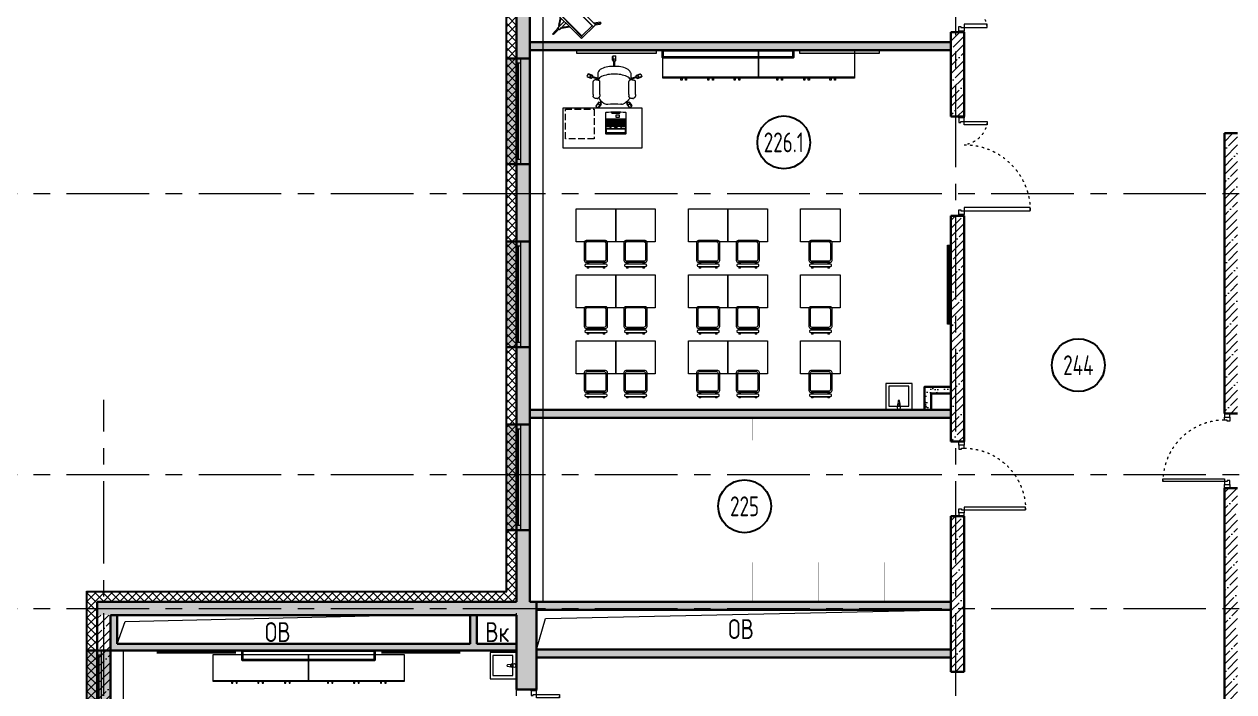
# Model space of a CAD drawing. Header units: millimetres. Extents: x -13407 to 95998, y -2719 to 109387.
# Drawn here: x -1205 to 17107, y 8140 to 18247 of the extents above; entities that cross this region are included whole.
import ezdxf
from ezdxf.enums import TextEntityAlignment as Align

# ---------------------------------------------------------------- set-up
doc = ezdxf.new("R2010")
doc.units = ezdxf.units.MM
for name, pattern in [('ACAD_ISO03W100', [30, 12, -18]), ('CENTER', [2, 1.25, -0.25, 0.25, -0.25]), ('ГОСТ 2.303 4', [7, 5, -2, 0])]:
    doc.linetypes.add(name, pattern=pattern)
for name, color, linetype, lineweight in [('АР_Двери', 5, 'Continuous', 18), ('АР_Маркер экспликации', 239, 'Continuous', 13), ('АР_Навесной фасад', 5, 'Continuous', 5), ('АР_Номер помещения', 1, 'Continuous', 25), ('АР_Окна БЛОК', 250, 'Continuous', 13), ('АР_Оси', 193, 'Continuous', 9), ('АР_Перегородки газоблок', 165, 'Continuous', 30), ('АР_Перегородки газоблок_Штрих', 165, 'Continuous', 5), ('АР_Подоконники', 163, 'Continuous', 9), ('АР_Помещения_площадь', 19, 'Continuous', 9), ('АР_Сущ Несущая стена', 202, 'Continuous', 30), ('АР_тонкая линия', 250, 'Continuous', 0), ('АР_Утеплитель', 250, 'Continuous', 9), ('АР_Штриховка монолит', 250, 'Continuous', 9), ('Сан.техника', 153, 'Continuous', 9), ('ТХ_мебель передв', 250, 'Continuous', 13), ('ТХ_обор_комп принт', 30, 'Continuous', 13), ('ТХ_ОСНОВНОЙ', 103, 'Continuous', 25)]:
    doc.layers.add(name, color=color, linetype=linetype, lineweight=lineweight)
doc.layers.add('АР_Отверстия', color=251, linetype='Continuous')
doc.layers.add('ТХ_сантехника', color=253, linetype='Continuous')
doc.layers.get('ТХ_ОСНОВНОЙ').off()
doc.styles.add('ICOCPEUR', font='isocpeur.ttf')
doc.styles.add('ISOCPEUR', font='isocpeur.ttf', dxfattribs={"width": 0.7})
doc.styles.get("Standard").update_dxf_attribs({"font": 'arial.ttf'})
pattern_1 = [(50, (76865.7, -55313.48), (215.17805, -18.82564), [22.5, -247.5]), (355, (76865.7, -55313.48), (-41.6254, 225.65764), [18, -198]), (100.45144, (76883.63, -55315.05), (173.55265, 206.832), [19.12206, -210.34263]), (46.1842, (76865.7, -55253.48), (320.1724, -49.6558), [33.75, -371.25]), (96.63564, (76892.38, -55257.62), (280.3986, 292.2356), [28.6831, -315.5141]), (351.18416, (76865.7, -55253.5), (280.3986, 292.2356), [27, -297]), (21, (76895.7, -55268.48), (179.07212, -120.78567), [22.5, -247.5]), (326, (76895.7, -55268.48), (72.9946, 217.545), [18, -198]), (71.45144, (76910.62, -55278.55), (252.0667, 96.75935), [19.12206, -210.34263]), (37.5, (76865.7, -55313.48), (3.647957, 99.868156), [0, -195.6, 0, -201, 0, -198.75]), (7.5, (76865.7, -55313.48), (78.92086, 118.32351), [0, -114.6, 0, -191.1, 0, -75.75]), (327.5, (76798.8, -55313.48), (160.14673, -6.76646), [0, -75, 0, -234, 0, -310.5]), (317.5, (76768.8, -55313.48), (174.95585, 30.0315), [0, -97.5, 0, -155.4, 0, -220.5])]
pattern_2 = [(45, (-951587.81, 109892.1), (-123.743687, 123.743687), []), (45, (-951464.07, 109892.1), (-123.743687, 123.743687), [218.75, -43.75, 0, -43.75])]

# ---------------------------------------------------------------- blocks, each defined once
blk = doc.blocks.new('Полуторная_на лестницу')
at = {"color": 253}
for points in [[(75, 80), (75, 1080), (125, 1080), (125, 80)], [(1375, 430), (1375, 80), (1425, 80), (1425, 430)]]:
    blk.add_lwpolyline(points, close=True, dxfattribs=at)
for points in [[(0, 0), (0, 80), (20, 80), (20, 0), (0, 0)], [(20, 80), (20, 0), (90, 0), (90, 30), (75, 30), (75, 80), (20, 80)], [(1480, 80), (1480, 0), (1410, 0), (1410, 30), (1425, 30), (1425, 80), (1480, 80)], [(1500, 0), (1500, 80), (1480, 80), (1480, 0), (1500, 0)]]:
    blk.add_lwpolyline(points, dxfattribs=at)
at = {"color": 253, "linetype": 'ACAD_ISO03W100', "ltscale": 3}
for centre, radius, start, end in [((75, 80), 1000, 0, 90), ((1465, 40), 392, 95.9075, 174.0925)]:
    blk.add_arc(centre, radius, start, end, dxfattribs=at)
blk = doc.blocks.new('*U273')
at = {"color": 253}
blk.add_lwpolyline([(100, 80), (100, 1010), (140, 1010), (140, 80)], close=True, dxfattribs=at)
for points in [[(0, 0), (0, 80), (55, 80), (55, 0), (0, 0)], [(55, 80), (55, 0), (115, 0), (115, 40), (100, 40), (100, 80), (55, 80)], [(1075, 80), (1075, 0), (1015, 0), (1015, 40), (1030, 40), (1030, 80), (1075, 80)], [(1130, 0), (1130, 80), (1075, 80), (1075, 0), (1130, 0)]]:
    blk.add_lwpolyline(points, dxfattribs=at)
at = {"color": 253, "linetype": 'ACAD_ISO03W100', "ltscale": 3}
blk.add_arc((100, 80), 930, 0, 90, dxfattribs=at)
blk = doc.blocks.new('*U235')
at = {"color": 253}
blk.add_lwpolyline([(100, 80), (100, 1010), (140, 1010), (140, 80)], close=True, dxfattribs=at)
for points in [[(0, 0), (0, 80), (55, 80), (55, 0), (0, 0)], [(55, 80), (55, 0), (115, 0), (115, 40), (100, 40), (100, 80), (55, 80)], [(1075, 80), (1075, 0), (1015, 0), (1015, 40), (1030, 40), (1030, 80), (1075, 80)], [(1130, 0), (1130, 80), (1075, 80), (1075, 0), (1130, 0)]]:
    blk.add_lwpolyline(points, dxfattribs=at)
at = {"color": 253, "linetype": 'ACAD_ISO03W100', "ltscale": 3}
blk.add_arc((100, 80), 930, 0, 90, dxfattribs=at)
blk = doc.blocks.new('*U232')
h = blk.add_hatch(color=253)
h.dxf.hatch_style = 1
h.paths.add_polyline_path([(-1310, 140), (0, 140), (0, -220), (-1310, -220)])
at = {"color": 253, "lineweight": 30}
for p, q in [((-1310, 140), (-1310, -220)), ((0, 140), (0, -220))]:
    blk.add_line(p, q, dxfattribs=at)
at = {"color": 253}
for p, q in [((-1310, 140), (0, 140)), ((-1310, 140), (-1310, 140)), ((-1310, 140), (-1310, 140)), ((-1310, 0), (0, 0)), ((0, 140), (0, 140)), ((0, 140), (0, 140)), ((-1310, -70), (0, -70)), ((-1240, 0), (-1240, -70)), ((-1240, -35), (-70, -35)), ((-70, 0), (-70, -70)), ((0, -220), (-1310, -220))]:
    blk.add_line(p, q, dxfattribs=at)
blk = doc.blocks.new('*U233')
h = blk.add_hatch(color=253)
h.dxf.hatch_style = 1
h.paths.add_polyline_path([(-1600, 140), (0, 140), (0, -220), (-1600, -220)])
at = {"color": 253, "lineweight": 30}
for p, q in [((-1600, 140), (-1600, -220)), ((0, 140), (0, -220))]:
    blk.add_line(p, q, dxfattribs=at)
at = {"color": 253}
for p, q in [((-1600, 140), (0, 140)), ((-1600, 140), (-1600, 140)), ((-1600, 140), (-1600, 140)), ((-1600, 0), (0, 0)), ((0, 140), (0, 140)), ((0, 140), (0, 140)), ((-1600, -70), (0, -70)), ((-1530, 0), (-1530, -70)), ((-1530, -35), (-70, -35)), ((-70, 0), (-70, -70)), ((0, -220), (-1600, -220))]:
    blk.add_line(p, q, dxfattribs=at)
blk = doc.blocks.new('*U167')
h = blk.add_hatch(color=253)
h.dxf.hatch_style = 1
h.paths.add_polyline_path([(-1600, 140), (0, 140), (0, -220), (-1600, -220)])
at = {"color": 253, "lineweight": 30}
for p, q in [((-1600, 140), (-1600, -220)), ((0, 140), (0, -220))]:
    blk.add_line(p, q, dxfattribs=at)
at = {"color": 253}
for p, q in [((-1600, 140), (0, 140)), ((-1600, 140), (-1600, 140)), ((-1600, 140), (-1600, 140)), ((-1600, 0), (0, 0)), ((0, 140), (0, 140)), ((0, 140), (0, 140)), ((-1600, -70), (0, -70)), ((-1530, 0), (-1530, -70)), ((-1530, -35), (-70, -35)), ((-70, 0), (-70, -70)), ((0, -220), (-1600, -220))]:
    blk.add_line(p, q, dxfattribs=at)
blk = doc.blocks.new('*U168')
h = blk.add_hatch(color=253)
h.dxf.hatch_style = 1
h.paths.add_polyline_path([(-1600, 140), (0, 140), (0, -220), (-1600, -220)])
at = {"color": 253, "lineweight": 30}
for p, q in [((-1600, 140), (-1600, -220)), ((0, 140), (0, -220))]:
    blk.add_line(p, q, dxfattribs=at)
at = {"color": 253}
for p, q in [((-1600, 140), (0, 140)), ((-1600, 140), (-1600, 140)), ((-1600, 140), (-1600, 140)), ((-1600, 0), (0, 0)), ((0, 140), (0, 140)), ((0, 140), (0, 140)), ((-1600, -70), (0, -70)), ((-1530, 0), (-1530, -70)), ((-1530, -35), (-70, -35)), ((-70, 0), (-70, -70)), ((0, -220), (-1600, -220))]:
    blk.add_line(p, q, dxfattribs=at)
blk = doc.blocks.new('*U385')
at = {"layer": 'АР_Номер помещения', "color": 253}
blk.add_circle((-14534, 1600), 400, dxfattribs=at)
at = {"layer": 'АР_Номер помещения', "color": 253, "style": 'ISOCPEUR', "width": 0.7}
blk.add_attdef('НОМЕР_ПОМЕЩЕНИЯ', text='', height=300, dxfattribs=at).set_placement((-14534, 1600), align=Align.MIDDLE_CENTER)
at = {"layer": 'АР_Помещения_площадь', "color": 253, "lineweight": 30, "width": 0.7, "flags": 104}
blk.add_attdef('ИМЯ_ПОМЕЩЕНИЯ', text='', height=100, dxfattribs=at).set_placement((158, 1217), align=Align.MIDDLE_CENTER)
blk = doc.blocks.new('*U362')
at = {"layer": 'АР_Номер помещения', "color": 253}
blk.add_circle((-18270, 7006), 400, dxfattribs=at)
at = {"layer": 'АР_Номер помещения', "color": 253, "style": 'ISOCPEUR', "width": 0.7}
blk.add_attdef('НОМЕР_ПОМЕЩЕНИЯ', text='', height=300, dxfattribs=at).set_placement((-18270, 7006), align=Align.MIDDLE_CENTER)
at = {"layer": 'АР_Помещения_площадь', "color": 253, "lineweight": 30, "width": 0.7, "flags": 104}
blk.add_attdef('ИМЯ_ПОМЕЩЕНИЯ', text='', height=100, dxfattribs=at).set_placement((158, 1217), align=Align.MIDDLE_CENTER)
blk = doc.blocks.new('сан.техника')
at = {"layer": 'Сан.техника', "color": 253, "linetype": 'Continuous', "lineweight": 5}
for p, q in [((-27, 168), (-79, 161)), ((-27, 168), (-79, 161)), ((-79, 139), (-27, 132)), ((-79, 139), (-27, 132)), ((25, 175), (-17, 171)), ((25, 175), (-17, 171)), ((-17, 129), (25, 125)), ((-17, 129), (25, 125)), ((-15, 164), (0, 164)), ((-15, 164), (0, 164)), ((0, 136), (-15, 136)), ((0, 136), (-15, 136)), ((0, 164), (0, 136)), ((0, 164), (0, 136))]:
    blk.add_line(p, q, dxfattribs=at)
for points in [[(59, 350), (-341, 350), (-341, -50), (59, -50)], [(0, 300), (-300, 300), (-300, 0), (0, 0)], [(0, 300), (-300, 300), (-300, 0), (0, 0)]]:
    blk.add_lwpolyline(points, close=True, dxfattribs=at)
for centre, radius, start, end in [((-78, 150), 11.2, 97.1386, 262.8608), ((-78, 150), 11.2, 97.1386, 262.8608), ((-15, 150), 21.1, 122.7707, 237.2287), ((-15, 150), 21.1, 122.7707, 237.2287), ((-15, 150), 13.6, 89.9997, 269.9997), ((-15, 150), 13.6, 89.9997, 269.9997), ((-15, 150), 21.1, 95.1693, 122.7707), ((-15, 150), 21.1, 95.1693, 122.7707), ((-15, 150), 21.1, 237.2287, 264.8301), ((-15, 150), 21.1, 237.2287, 264.8301), ((25, 150), 25, 269.9997, 89.9997), ((25, 150), 25, 269.9997, 89.9997)]:
    blk.add_arc(centre, radius, start, end, dxfattribs=at)
blk = doc.blocks.new('У007')
at = {"layer": 'Сан.техника', "color": 253, "linetype": 'Continuous', "lineweight": 5}
for p, q in [((-172842, 78997), (-172846, 78955)), ((-172842, 78997), (-172846, 78955)), ((-172833, 79060), (-172839, 79007)), ((-172833, 79060), (-172839, 79007)), ((-172835, 78980), (-172835, 78995)), ((-172835, 78980), (-172835, 78995)), ((-172808, 78980), (-172835, 78980)), ((-172808, 78980), (-172835, 78980)), ((-172804, 79007), (-172810, 79060)), ((-172804, 79007), (-172810, 79060)), ((-172808, 78995), (-172808, 78980)), ((-172808, 78995), (-172808, 78980)), ((-172796, 78955), (-172800, 78997)), ((-172796, 78955), (-172800, 78997))]:
    blk.add_line(p, q, dxfattribs=at)
for points in [[(-172621, 78921), (-172621, 79321), (-173021, 79321), (-173021, 78921)], [(-172671, 78980), (-172671, 79280), (-172971, 79280), (-172971, 78980)], [(-172671, 78980), (-172671, 79280), (-172971, 79280), (-172971, 78980)]]:
    blk.add_lwpolyline(points, close=True, dxfattribs=at)
for centre, radius, start, end in [((-172821, 78955), 25, 179.9997, 359.9997), ((-172821, 78955), 25, 179.9997, 359.9997), ((-172821, 78995), 21.1, 147.2287, 174.8301), ((-172821, 78995), 21.1, 147.2287, 174.8301), ((-172821, 78995), 21.1, 32.7707, 147.2287), ((-172821, 78995), 21.1, 32.7707, 147.2287), ((-172821, 78995), 13.6, 359.9997, 179.9997), ((-172821, 78995), 13.6, 359.9997, 179.9997), ((-172821, 79058), 11.2, 7.1386, 172.8608), ((-172821, 79058), 11.2, 7.1386, 172.8608), ((-172821, 78995), 21.1, 5.1693, 32.7707), ((-172821, 78995), 21.1, 5.1693, 32.7707)]:
    blk.add_arc(centre, radius, start, end, dxfattribs=at)
blk = doc.blocks.new('*U344')
at = {"layer": 'АР_Номер помещения', "color": 253}
blk.add_circle((-13941, 1542), 400, dxfattribs=at)
at = {"layer": 'АР_Номер помещения', "color": 253, "style": 'ISOCPEUR', "width": 0.7}
blk.add_attdef('НОМЕР_ПОМЕЩЕНИЯ', text='', height=300, dxfattribs=at).set_placement((-13941, 1542), align=Align.MIDDLE_CENTER)
at = {"layer": 'АР_Помещения_площадь', "color": 253, "lineweight": 30, "width": 0.7, "flags": 104}
blk.add_attdef('ИМЯ_ПОМЕЩЕНИЯ', text='', height=100, dxfattribs=at).set_placement((158, 1217), align=Align.MIDDLE_CENTER)
blk = doc.blocks.new('тумба 1450х400х750')
at = {"color": 253, "lineweight": 15, "ltscale": 100}
blk.add_line((-12776, 30271), (-14226, 30271), dxfattribs=at)
for points in [[(-12776, 29883), (-12776, 30283), (-14226, 30283), (-14226, 29883)], [(-13949, 30283), (-13932, 30283), (-13932, 30313), (-13949, 30313)], [(-13881, 30283), (-13864, 30283), (-13864, 30313), (-13881, 30313)], [(-13542, 30283), (-13525, 30283), (-13525, 30313), (-13542, 30313)], [(-13474, 30283), (-13457, 30283), (-13457, 30313), (-13474, 30313)], [(-13145, 30283), (-13128, 30283), (-13128, 30313), (-13145, 30313)], [(-13077, 30283), (-13060, 30283), (-13060, 30313), (-13077, 30313)]]:
    blk.add_lwpolyline(points, close=True, dxfattribs=at)
blk = doc.blocks.new('A$Cf8021bc8')
at = {"color": 253, "linetype": 'Continuous', "lineweight": 5}
blk.add_lwpolyline([(150, 1000), (150, -1000), (0, -1000), (0, 1000)], close=True, dxfattribs=at)
blk = doc.blocks.new('Мольберт')
at = {"layer": 'ТХ_мебель передв', "color": 253, "lineweight": 0, "ltscale": 100, "transparency": 33554687}
for p, q in [((276894, -54031), (277535, -54295)), ((276815, -54237), (277445, -54507)), ((277445, -54639), (277423, -54544))]:
    blk.add_line(p, q, dxfattribs=at)
for points in [[(276794, -54279), (277434, -54549), (277550, -54274), (276910, -53999)], [(277254, -54031), (277259, -54020), (277238, -54036)], [(277291, -54010), (277334, -53904), (277323, -53893), (277270, -54010)], [(276831, -54242), (277429, -54496), (277513, -54295), (276915, -54041)], [(277286, -54036), (277291, -54036), (277291, -54052)], [(277445, -54639), (277423, -54629), (277402, -54539), (277434, -54549), (277429, -54539), (277450, -54618)]]:
    blk.add_lwpolyline(points, close=True, dxfattribs=at)
for points in [[(277244, -54142), (277302, -54015), (277270, -53999), (277212, -54131)], [(277148, -54100), (277238, -54036), (277238, -54031), (277138, -54100)], [(277307, -54168), (277281, -54057), (277291, -54052), (277318, -54174)], [(276804, -54279), (276720, -54338), (276741, -54338), (276815, -54290), (276794, -54279), (276794, -54274), (276730, -54317), (276720, -54338)]]:
    blk.add_lwpolyline(points, dxfattribs=at)
blk = doc.blocks.new('У194')
at = {"color": 253, "lineweight": 0, "ltscale": 100, "transparency": 33554687, "const_width": 2, "elevation": 0}
blk.add_lwpolyline([(348122, -100115), (348122, -99515), (349122, -99515), (349122, -100115)], close=True, dxfattribs=at)
blk = doc.blocks.new('У502')
at = {"layer": 'ТХ_мебель передв', "color": 253, "ltscale": 100, "const_width": 2}
blk.add_lwpolyline([(-70053.5, 67424.5), (-68553.5, 67424.5), (-68553.5, 67084.5), (-70053.5, 67084.5)], close=True, dxfattribs=at)
blk = doc.blocks.new('СК33 790х830')
at = {"color": 253}
for p, q in [((-25, 659), (-25, 719)), ((-20, 729), (20, 729)), ((-20, 729), (-20, 649)), ((-20, 649), (-16, 649)), ((-7, 568), (-7, 642)), ((-2, 649), (2, 649)), ((7, 568), (6, 642)), ((15, 649), (20, 649)), ((20, 729), (20, 649)), ((25, 659), (25, 719)), ((-403, 450), (-416, 412)), ((-416, 412), (-339, 388)), ((-350, 386), (-408, 405)), ((-403, 450), (-327, 426)), ((-335, 434), (-392, 452)), ((-338, 392), (-339, 388)), ((-333, 409), (-334, 405)), ((-250, 372), (-329, 399)), ((-327, 426), (-328, 422)), ((-250, 387), (-325, 410)), ((-249, 472), (-250, 402)), ((-250, 402), (-250, 398)), ((-250, 398), (-250, 380)), ((-250, 380), (-250, 370)), ((-250, 370), (-250, 362)), ((248, 472), (249, 380)), ((249, 387), (324, 410)), ((249, 372), (328, 399)), ((249, 380), (249, 370)), ((249, 370), (249, 362)), ((403, 450), (326, 426)), ((326, 426), (328, 422)), ((332, 409), (333, 405)), ((334, 434), (392, 452)), ((337, 392), (338, 388)), ((415, 412), (338, 388)), ((350, 386), (407, 405)), ((403, 450), (415, 412)), ((-319, 344), (-320, 340)), ((-320, 140), (-320, 340)), ((-316, 349), (-319, 344)), ((-312, 353), (-316, 349)), ((-306, 357), (-312, 353)), ((-298, 360), (-306, 357)), ((-290, 362), (-298, 360)), ((-290, 362), (-289, 362)), ((-280, 363), (-289, 362)), ((-280, 363), (-279, 363)), ((-270, 364), (-279, 363)), ((-270, 364), (-261, 363)), ((-261, 363), (-261, 363)), ((-261, 363), (-252, 362)), ((-252, 362), (-251, 362)), ((-251, 362), (-243, 360)), ((-243, 360), (-235, 357)), ((-235, 357), (-229, 353)), ((-229, 353), (-224, 349)), ((-224, 349), (-222, 344)), ((-222, 344), (-220, 340)), ((-221, 140), (-220, 340)), ((221, 344), (220, 340)), ((220, 140), (220, 340)), ((224, 349), (221, 344)), ((228, 353), (224, 349)), ((234, 357), (228, 353)), ((242, 360), (234, 357)), ((250, 362), (242, 360)), ((250, 362), (251, 362)), ((260, 363), (251, 362)), ((260, 363), (261, 363)), ((270, 364), (261, 363)), ((270, 364), (279, 363)), ((279, 363), (279, 363)), ((279, 363), (288, 362)), ((288, 362), (289, 362)), ((289, 362), (297, 360)), ((297, 360), (305, 357)), ((305, 357), (311, 353)), ((311, 353), (316, 349)), ((316, 349), (318, 344)), ((318, 344), (319, 340)), ((320, 140), (320, 340)), ((-320, 140), (-320, 131)), ((-320, 131), (-320, 123)), ((-320, 123), (-320, 115)), ((-319, 109), (-320, 115)), ((-318, 106), (-319, 109)), ((-315, 100), (-318, 106)), ((-311, 95), (-315, 100)), ((-305, 90), (-311, 95)), ((-303, 89), (-305, 90)), ((-296, 85), (-303, 89)), ((-293, 84), (-296, 85)), ((-290, 83), (-293, 84)), ((-284, 81), (-290, 83)), ((-281, 81), (-284, 81)), ((-278, 81), (-281, 81)), ((-274, 80), (-278, 81)), ((-277, -38), (-230, 27)), ((-240, 22), (-275, -27)), ((-270, 80), (-274, 80)), ((-267, 80), (-270, 80)), ((-263, 81), (-267, 80)), ((-260, 81), (-263, 81)), ((-257, 81), (-260, 81)), ((-257, 81), (-251, 83)), ((-248, 84), (-251, 83)), ((-245, 85), (-248, 84)), ((-245, 85), (-238, 89)), ((-245, -61), (-198, 4)), ((-236, 90), (-238, 89)), ((-237, 89), (-225, 73)), ((-236, 90), (-230, 95)), ((-230, 95), (-226, 100)), ((-230, 27), (-227, 25)), ((-226, 100), (-223, 106)), ((-225, 73), (-202, 42)), ((-222, 109), (-223, 106)), ((-222, 109), (-221, 115)), ((-221, 140), (-221, 131)), ((-221, 131), (-221, 123)), ((-221, 123), (-221, 115)), ((-221, 115), (-221, 115)), ((-216, 17), (-212, 14)), ((-202, 42), (-215, 25)), ((-192, 34), (-205, 17)), ((-202, 42), (-201, 40)), ((-201, 40), (-181, 26)), ((-201, 6), (-198, 4)), ((-181, 26), (-161, 10)), ((-161, 10), (-158, 8)), ((-158, 8), (-155, 7)), ((-155, 7), (-140, -1)), ((-56, 0), (56, 0)), ((55, 0), (99, -4)), ((155, 7), (139, -1)), ((155, 7), (158, 8)), ((158, 8), (160, 10)), ((174, 21), (160, 10)), ((180, 26), (174, 21)), ((200, 40), (180, 26)), ((187, 30), (196, 17)), ((192, 6), (189, 4)), ((236, -61), (189, 4)), ((197, 38), (206, 25)), ((200, 40), (201, 42)), ((217, 63), (201, 42)), ((207, 17), (204, 14)), ((225, 73), (217, 63)), ((221, 27), (218, 25)), ((220, 140), (220, 131)), ((220, 131), (220, 123)), ((220, 123), (220, 115)), ((220, 115), (220, 113)), ((221, 109), (220, 113)), ((222, 106), (221, 109)), ((268, -38), (221, 27)), ((225, 100), (222, 106)), ((229, 95), (225, 100)), ((237, 89), (225, 73)), ((235, 90), (229, 95)), ((231, 22), (267, -27)), ((237, 89), (235, 90)), ((244, 85), (237, 89)), ((247, 84), (244, 85)), ((250, 83), (247, 84)), ((256, 81), (250, 83)), ((259, 81), (256, 81)), ((262, 81), (259, 81)), ((266, 80), (262, 81)), ((270, 80), (266, 80)), ((273, 80), (270, 80)), ((277, 81), (273, 80)), ((280, 81), (277, 81)), ((283, 81), (280, 81)), ((283, 81), (289, 83)), ((292, 84), (289, 83)), ((295, 85), (292, 84)), ((295, 85), (302, 89)), ((304, 90), (302, 89)), ((304, 90), (310, 95)), ((310, 95), (314, 100)), ((314, 100), (317, 106)), ((318, 109), (317, 106)), ((318, 109), (319, 115)), ((319, 140), (319, 131)), ((319, 131), (319, 123)), ((319, 123), (319, 115)), ((319, 115), (319, 115)), ((-277, -38), (-245, -61)), ((-200, -7), (-235, -56)), ((-140, -1), (-125, -4)), ((-125, -4), (-110, -5)), ((-110, -5), (-99, -4)), ((-99, -4), (-55, 0)), ((111, -5), (99, -4)), ((111, -5), (125, -4)), ((125, -4), (139, -1)), ((191, -7), (226, -56)), ((268, -38), (236, -61))]:
    blk.add_line(p, q, dxfattribs=at)
for centre in [(0, 661), (-345, 411), (344, 411), (-221, 6), (212, 6)]:
    blk.add_circle(centre, 20, dxfattribs=at)
for centre, radius, start, end in [((-15, 128), 440, 88.0553, 113.9054), ((-20, 719), 5, 90, 180), ((-20, 659), 5, 180, 270), ((0, 661), 17, 279.4623, 260.5377), ((14, 128), 440, 66.0946, 91.9447), ((20, 719), 5, 0, 90), ((20, 659), 5, 270, 0), ((-406, 409), 5, 162.3275, 252.3275), ((-394, 447), 5, 72.3275, 162.3275), ((-345, 411), 17, 351.7899, 332.8652), ((-349, 391), 5, 252.3275, 342.3275), ((-337, 429), 5, 342.3275, 72.3275), ((-152, 436), 103, 113.6677, 159.763), ((-152, 318), 103, 113.6677, 155.3986), ((-15, 10), 440, 88.0553, 113.9054), ((14, 10), 440, 66.0946, 91.9447), ((151, 436), 103, 20.237, 66.3323), ((151, 318), 103, 24.6014, 66.3323), ((344, 411), 17, 207.1348, 188.2101), ((336, 429), 5, 107.6725, 197.6725), ((348, 391), 5, 197.6725, 287.6725), ((393, 447), 5, 17.6725, 107.6725), ((405, 409), 5, 287.6725, 17.6725), ((-236, 19), 5, 54, 144), ((-221, 6), 17, 63.4623, 44.5377), ((212, 6), 17, 135.4623, 116.5377), ((227, 19), 5, 36, 126), ((-271, -30), 5, 144, 234), ((-239, -53), 5, 234, 324), ((-204, -4), 5, 324, 54), ((195, -4), 5, 126, 216), ((230, -53), 5, 216, 306), ((263, -30), 5, 306, 36)]:
    blk.add_arc(centre, radius, start, end, dxfattribs=at)
blk = doc.blocks.new('laptop')
at = {"color": 253}
for p, q in [((-150, 325), (-155, 323)), ((-150, 325), (-155, 323)), ((-155, 323), (-155, 10)), ((-155, 323), (-155, 10)), ((-150, 313), (-155, 311)), ((155, 248), (-155, 248)), ((0, 326), (-150, 325)), ((0, 326), (-150, 325)), ((0, 314), (-150, 313)), ((-147, 210), (-147, 234)), ((-147, 210), (-147, 100)), ((147, 210), (-147, 210)), ((-147, 210), (-72, 210)), ((-130, 194), (-147, 194)), ((147, 192), (-147, 192)), ((-143, 309), (-140, 310)), ((-143, 254), (-143, 309)), ((-140, 253), (-143, 254)), ((-140, 310), (140, 310)), ((140, 253), (-140, 253)), ((-138, 192), (-138, 173)), ((-137, 244), (-96, 244)), ((-130, 210), (-130, 194)), ((-128, 210), (-128, 194)), ((76, 194), (-128, 194)), ((-119, 192), (-119, 173)), ((-111, 210), (-111, 194)), ((-99, 192), (-99, 173)), ((-94, 210), (-94, 194)), ((-68, 219), (-92, 243)), ((-80, 192), (-80, 173)), ((-77, 210), (-77, 194)), ((-60, 210), (-60, 194)), ((-60, 192), (-60, 173)), ((-43, 210), (-43, 194)), ((-41, 192), (-41, 173)), ((-26, 210), (-26, 194)), ((-19, 242), (-21, 242)), ((-21, 242), (-21, 237)), ((-21, 237), (-19, 237)), ((-21, 226), (-21, 220)), ((21, 226), (-21, 226)), ((-21, 220), (21, 220)), ((-21, 192), (-21, 173)), ((-19, 237), (-19, 242)), ((-9, 210), (-9, 194)), ((-6, 242), (-8, 242)), ((-8, 242), (-8, 237)), ((-8, 237), (-6, 237)), ((-6, 237), (-6, 242)), ((-2, 192), (-2, 173)), ((150, 325), (0, 326)), ((150, 325), (0, 326)), ((150, 313), (0, 314)), ((8, 242), (6, 242)), ((6, 242), (6, 237)), ((6, 237), (8, 237)), ((8, 237), (8, 242)), ((8, 210), (8, 194)), ((18, 192), (18, 173)), ((21, 242), (19, 242)), ((19, 242), (19, 237)), ((19, 237), (21, 237)), ((21, 237), (21, 242)), ((21, 220), (21, 226)), ((25, 210), (25, 194)), ((37, 192), (37, 173)), ((42, 210), (42, 194)), ((57, 192), (57, 173)), ((59, 210), (59, 194)), ((68, 219), (92, 243)), ((69, 210), (69, 211)), ((69, 210), (69, 211)), ((147, 210), (69, 210)), ((76, 210), (76, 194)), ((76, 192), (76, 173)), ((79, 210), (79, 194)), ((147, 194), (79, 194)), ((96, 244), (137, 244)), ((96, 210), (96, 194)), ((96, 192), (96, 173)), ((113, 210), (113, 194)), ((129, 192), (129, 100)), ((130, 210), (130, 194)), ((140, 310), (143, 309)), ((143, 254), (140, 253)), ((143, 309), (143, 254)), ((147, 234), (147, 210)), ((147, 210), (147, 100)), ((155, 323), (150, 325)), ((155, 323), (150, 325)), ((155, 311), (150, 313)), ((155, 10), (155, 323)), ((155, 10), (155, 323)), ((-155, 10), (-155, 8)), ((-155, 8), (-152, 5)), ((-152, 5), (-150, 5)), ((-150, 5), (0, 0)), ((147, 173), (-147, 173)), ((147, 155), (-147, 155)), ((147, 137), (-147, 137)), ((147, 118), (-147, 118)), ((147, 100), (-147, 100)), ((-129, 173), (-129, 155)), ((-123, 155), (-123, 137)), ((-123, 118), (-123, 100)), ((-114, 137), (-114, 118)), ((-110, 173), (-110, 155)), ((-103, 155), (-103, 137)), ((-98, 118), (-98, 100)), ((-94, 137), (-94, 118)), ((-90, 173), (-90, 155)), ((-84, 155), (-84, 137)), ((-75, 137), (-75, 118)), ((-74, 118), (-74, 100)), ((-71, 173), (-71, 155)), ((-64, 155), (-64, 137)), ((-59, 14), (-59, 1)), ((59, 14), (-59, 14)), ((-59, 1), (-59, 14)), ((-59, 14), (59, 14)), ((-55, 137), (-55, 118)), ((-55, 118), (-55, 100)), ((-51, 173), (-51, 155)), ((-45, 155), (-45, 137)), ((-36, 137), (-36, 118)), ((-32, 173), (-32, 155)), ((-25, 155), (-25, 137)), ((-16, 137), (-16, 118)), ((-12, 173), (-12, 155)), ((-6, 155), (-6, 137)), ((0, 0), (150, 5)), ((3, 137), (3, 118)), ((7, 173), (7, 155)), ((9, 118), (9, 100)), ((14, 155), (14, 137)), ((23, 137), (23, 118)), ((27, 173), (27, 155)), ((29, 118), (29, 100)), ((33, 155), (33, 137)), ((42, 137), (42, 118)), ((46, 173), (46, 155)), ((48, 118), (48, 100)), ((53, 155), (53, 137)), ((59, 1), (59, 14)), ((59, 14), (59, 1)), ((62, 137), (62, 118)), ((66, 173), (66, 155)), ((68, 118), (68, 100)), ((72, 155), (72, 137)), ((81, 137), (81, 118)), ((85, 173), (85, 155)), ((87, 118), (87, 100)), ((90, 118), (90, 100)), ((92, 155), (92, 137)), ((105, 173), (105, 155)), ((109, 137), (109, 100)), ((150, 5), (153, 6)), ((153, 6), (155, 8)), ((155, 8), (155, 10))]:
    blk.add_line(p, q, dxfattribs=at)
blk.add_lwpolyline([(-52, 79), (-4, 79), (-4, 39), (-52, 39)], close=True, dxfattribs=at)
for centre, radius, start, end in [((-137, 234), 10, 90, 180), ((-96, 239), 5, 45, 90), ((-72, 215), 5, 270, 45), ((72, 215), 5, 135, 236.1175), ((96, 239), 5, 90, 135), ((137, 234), 10, 0, 90), ((-150, 10), 5, 180, 266.4167), ((0, 2405), 2405, 266.4167, 273.5833), ((150, 10), 5, 273.5833, 0)]:
    blk.add_arc(centre, radius, start, end, dxfattribs=at)
blk = doc.blocks.new('стол учителя комп класс')
at = {"color": 253, "ltscale": 250.120383}
blk.add_lwpolyline([(0, 0), (1202, 0), (1202, 604), (0, 604)], close=True, dxfattribs=at)
at = {"color": 253, "linetype": 'ГОСТ 2.303 4', "ltscale": 20}
blk.add_lwpolyline([(37, 588), (471, 588), (471, 138), (37, 138)], close=True, dxfattribs=at)
at = {"color": 253}
blk.add_blockref('СК33 790х830', (778, 667), dxfattribs=at)
at = {"color": 253, "rotation": 180}
blk.add_blockref('laptop', (802, 540), dxfattribs=at)
blk = doc.blocks.new('_стол№3-№5')
at = {"color": 253}
blk.add_lwpolyline([(-169868, 526261), (-169368, 526261), (-169368, 525661), (-169868, 525661)], close=True, dxfattribs=at)
blk = doc.blocks.new('стул №3-5')
at = {"color": 253, "linetype": 'ByBlock', "extrusion": (-6.19742e-05, 0.000470712, 1)}
for p, q in [((-15373, 16665, 197), (-15348, 16665, 197)), ((-15373, 16665, 197), (-15373, 16642, 197)), ((-15348, 16642, 197), (-15348, 16665, 197)), ((-15129, 16665, 197), (-15104, 16665, 197)), ((-15129, 16665, 197), (-15129, 16642, 197)), ((-15104, 16642, 197), (-15104, 16665, 197)), ((-15407, 16628, 197), (-15407, 16620, 197)), ((-15087, 16642, 197), (-15393, 16642, 197)), ((-15393, 16606, 197), (-15087, 16606, 197)), ((-15373, 16606, 197), (-15373, 16583, 197)), ((-15348, 16653, 197), (-15129, 16653, 197)), ((-15348, 16583, 197), (-15348, 16606, 197)), ((-15129, 16606, 197), (-15129, 16583, 197)), ((-15104, 16583, 197), (-15104, 16606, 197)), ((-15073, 16620, 197), (-15073, 16628, 197))]:
    blk.add_line(p, q, dxfattribs=at)
at = {"color": 253, "ltscale": 100, "extrusion": (-6.19742e-05, 0.000470712, 1), "elevation": 206}
for points in [[(-15380, 16583), (-15097, 16583, -0.414169), (-15068, 16554), (-15068, 16274, -0.414258), (-15097, 16245), (-15380, 16245, -0.414169), (-15409, 16274), (-15409, 16554, -0.414258)], [(-15360, 16563), (-15114, 16563, -0.414214), (-15085, 16534), (-15085, 16293, -0.414214), (-15114, 16264), (-15360, 16264, -0.414214), (-15389, 16293), (-15389, 16534, -0.414214)]]:
    blk.add_lwpolyline(points, format="xyb", close=True, dxfattribs=at)
at = {"color": 253, "linetype": 'ByBlock', "extrusion": (-6.19742e-05, 0.000470712, 1)}
for centre, start, end in [((-15393, 16628, 206), 90, 180), ((-15393, 16620, 206), 180, 270), ((-15087, 16628, 206), 0, 90), ((-15087, 16620, 206), 270, 0)]:
    blk.add_arc(centre, 13.9, start, end, dxfattribs=at)
blk = doc.blocks.new('тумба под доской')
at = {"color": 253}
for points in [[(-1451, -426), (0, -426), (0, 0), (-1451, 0)], [(-1165, -453), (-1149, -453), (-1149, -426), (-1165, -426)], [(-1096, -453), (-1080, -453), (-1080, -426), (-1096, -426)], [(-768, -453), (-752, -453), (-752, -426), (-768, -426)], [(-699, -453), (-683, -453), (-683, -426), (-699, -426)], [(-360, -453), (-344, -453), (-344, -426), (-360, -426)], [(-291, -453), (-275, -453), (-275, -426), (-291, -426)]]:
    blk.add_lwpolyline(points, close=True, dxfattribs=at)
blk.add_lwpolyline([(-1451, -410), (0, -410)], dxfattribs=at)
blk = doc.blocks.new('A$C3da1b1ea')
at = {"color": 253, "lineweight": 0}
blk.add_lwpolyline([(0, 0), (50, 0), (50, -1200), (0, -1200), (0, 0)], dxfattribs=at)

msp = doc.modelspace()

# ---------------------------------------------------------------- hatches: boundary and pattern name
at = {"layer": 'АР_Перегородки газоблок_Штрих', "ltscale": 100}
h = msp.add_hatch(dxfattribs=at)
h.set_pattern_fill('AR-CONC', color=253, scale=30)
h.set_pattern_definition([(50, (76865.7, -49746.65), (215.17805, -18.82564), [22.5, -247.5]), (355, (76865.7, -49746.65), (-41.6254, 225.65764), [18, -198]), (100.45144, (76883.63, -49748.22), (173.55265, 206.832), [19.12206, -210.34263]), (46.1842, (76865.7, -49686.65), (320.1724, -49.6558), [33.75, -371.25]), (96.63564, (76892.38, -49690.8), (280.3986, 292.2356), [28.6831, -315.5141]), (351.18416, (76865.7, -49686.65), (280.3986, 292.2356), [27, -297]), (21, (76895.7, -49701.65), (179.0721, -120.78567), [22.5, -247.5]), (326, (76895.7, -49701.65), (72.9946, 217.545), [18, -198]), (71.45144, (76910.62, -49711.72), (252.0667, 96.75935), [19.12206, -210.34263]), (37.5, (76865.7, -49746.65), (3.647957, 99.868156), [0, -195.6, 0, -201, 0, -198.75]), (7.5, (76865.7, -49746.65), (78.92086, 118.32351), [0, -114.6, 0, -191.1, 0, -75.75]), (327.5, (76798.8, -49746.65), (160.14673, -6.76646), [0, -75, 0, -234, 0, -310.5]), (317.5, (76768.8, -49746.65), (174.95585, 30.0315), [0, -97.5, 0, -155.4, 0, -220.5])])
h.paths.add_polyline_path([(12825, 17974), (6450, 17974), (6450, 17854), (12825, 17854)])
h = msp.add_hatch(dxfattribs=at)
h.set_pattern_fill('AR-CONC', color=253, scale=30, angle=90)
h.set_pattern_definition([(140, (74845.26, 33657.9), (18.82564, 215.17805), [22.5, -247.5]), (85, (74845.26, 33657.9), (-225.65764, -41.6254), [18, -198]), (190.45144, (74846.82, 33675.83), (-206.832, 173.55265), [19.12206, -210.3426]), (136.1842, (74785.26, 33657.9), (49.6558, 320.1724), [33.75, -371.25]), (186.63564, (74789.4, 33684.58), (-292.2356, 280.3986), [28.6831, -315.5141]), (81.18416, (74785.26, 33657.9), (-292.2356, 280.3986), [27, -297]), (111, (74800.26, 33687.9), (120.78567, 179.0721), [22.5, -247.5]), (56, (74800.26, 33687.9), (-217.545, 72.9946), [18, -198]), (161.45144, (74810.32, 33702.82), (-96.75935, 252.0667), [19.12206, -210.3426]), (127.5, (74845.256, 33657.9), (-99.86816, 3.64796), [0, -195.6, 0, -201, 0, -198.75]), (97.5, (74845.26, 33657.9), (-118.32351, 78.92086), [0, -114.6, 0, -191.1, 0, -75.75]), (57.5, (74845.256, 33591), (6.76646, 160.14673), [0, -75, 0, -234, 0, -310.5]), (47.5, (74845.26, 33561), (-30.0315, 174.95585), [0, -97.5, 0, -155.4, 0, -220.5])])
h.paths.add_polyline_path([(12425, 12757.2), (12825, 12757.2), (12825, 12657.2), (12525, 12657.2), (12525, 12407.2), (12425, 12407.2)])
h = msp.add_hatch(dxfattribs=at)
h.set_pattern_fill('AR-CONC', color=253, scale=30)
h.set_pattern_definition(pattern_1)
h.paths.add_polyline_path([(12825, 12407.2), (6450, 12407.2), (6450, 12287.2), (12825, 12287.2)])
h = msp.add_hatch(dxfattribs=at)
h.set_pattern_fill('AR-CONC', color=253, scale=30)
h.set_pattern_definition(pattern_1)
h.paths.add_polyline_path([(12825.4, 9502.2), (6550, 9502.2), (6550, 9382.2), (12825, 9383), (12824.6, 9382.2)])
h = msp.add_hatch(dxfattribs=at)
h.set_pattern_fill('AR-CONC', color=253, scale=30)
h.set_pattern_definition(pattern_1)
h.paths.add_polyline_path([(6250, 8867.2), (5648.6, 8867.2), (5648.6, 9302.2), (5548.6, 9302.2), (5548.6, 8867.2), (200, 8867.2), (200, 9302.2), (100, 9302.2), (99.9, 8767.2), (6250, 8767.2)])
h = msp.add_hatch(dxfattribs=at)
h.set_pattern_fill('AR-CONC', color=253, scale=30)
h.set_pattern_definition(pattern_1)
h.paths.add_polyline_path([(12825.4, 8782.2), (6550, 8782.2), (6550, 8662.2), (12825, 8663), (12824.6, 8662.2)])
at = {"layer": 'АР_Утеплитель', "ltscale": 100}
h = msp.add_hatch(dxfattribs=at)
h.set_pattern_fill('ANSI37', color=253, scale=700)
h.set_pattern_definition([(45, (-945096.63, 49045.73), (-61.871843, 61.871843), []), (135, (-945096.63, 49045.73), (-61.871843, -61.871843), [])])
h.paths.add_polyline_path([(-100, 9502.2), (6250, 9502.2), (6250, 26732.2), (-750.2, 26732.2), (-750.2, 28452.2), (-900.2, 28452.2), (-900.2, 26582.2), (6100, 26582.2), (6100, 9652.2), (-250, 9652.2), (-250, -357.8), (13150, -357.8), (13150, 5992.2), (21270, 5992.2), (21270, 11182.2), (29537.4, 11182.2), (29537.4, 10932.2), (29687.4, 10932.2), (29687.4, 11332.2), (21120, 11332.2), (21120, 6142.2), (13000, 6142.2), (13000, -207.8), (-100, -207.8)])
at = {"layer": 'АР_Штриховка монолит', "ltscale": 100}
h = msp.add_hatch(dxfattribs=at)
h.set_pattern_fill('ANSI35', color=253, scale=700)
h.set_pattern_definition(pattern_2)
h.paths.add_polyline_path([(6449.9, 27172.2), (6249.9, 27172.2), (6249.9, 9502.2), (-100, 9502.2), (-100, 9302.2), (100, 9302.2), (6250, 9302.2), (6250, 8176.4), (6550, 8176.4), (6550, 9502.2), (6450, 9502.2)])
h = msp.add_hatch(dxfattribs=at)
h.set_pattern_fill('ANSI35', color=253, scale=700)
h.set_pattern_definition([(45, (-961377.81, 115407.1), (-123.743687, 123.743687), []), (45, (-961254.07, 115407.1), (-123.743687, 123.743687), [218.75, -43.75, 0, -43.75])])
h.paths.add_polyline_path([(13025, 18123.5), (12825, 18123.5), (12825, 16847.2), (13025, 16847.2)])
h = msp.add_hatch(dxfattribs=at)
h.set_pattern_fill('ANSI35', color=253, scale=700)
h.set_pattern_definition([(45, (-957237.81, 110913.22), (-123.743687, 123.743687), []), (45, (-957114.07, 110913.22), (-123.743687, 123.743687), [218.75, -43.75, 0, -43.75])])
h.paths.add_polyline_path([(17165, 16594.7), (16965, 16594.7), (16965, 12353.3), (17165, 12353.3)])
h = msp.add_hatch(dxfattribs=at)
h.set_pattern_fill('ANSI35', color=253, scale=700)
h.set_pattern_definition([(45, (-961377.81, 107002.1), (-123.743687, 123.743687), []), (45, (-961254.07, 107002.1), (-123.743687, 123.743687), [218.75, -43.75, 0, -43.75])])
h.paths.add_polyline_path([(13025, 15347.2), (12825, 15347.2), (12825, 11927.2), (13025, 11927.2)])
h = msp.add_hatch(dxfattribs=at)
h.set_pattern_fill('ANSI35', color=253, scale=700)
h.set_pattern_definition(pattern_2)
h.paths.add_polyline_path([(20920, 6342.2), (17165, 6342.2), (17165, 11223.3), (16965, 11223.3), (16965, 6342.2), (13025, 6342.2), (13025, 6142.2), (20920, 6142.2)])
h = msp.add_hatch(dxfattribs=at)
h.set_pattern_fill('ANSI35', color=253, scale=700)
h.set_pattern_definition([(45, (-961377.81, 102452.1), (-123.743687, 123.743687), []), (45, (-961254.07, 102452.1), (-123.743687, 123.743687), [218.75, -43.75, 0, -43.75])])
h.paths.add_polyline_path([(13025, 10797.2), (12825, 10797.2), (12825, 8442.2), (13025, 8442.2)])
h = msp.add_hatch(dxfattribs=at)
h.set_pattern_fill('ANSI35', color=253, scale=700)
h.set_pattern_definition([(45, (-944996.7, 49723.72), (-123.743687, 123.743687), []), (45, (-944872.95, 49723.72), (-123.743687, 123.743687), [218.75, -43.75, 0, -43.75])])
h.paths.add_polyline_path([(100, 9302.2), (-100, 9302.2), (-100, -207.8), (12053.2, -207.8), (12053.2, -7.8), (100, -7.8)])
at = {"layer": 'ТХ_мебель передв', "transparency": 33554508}
h = msp.add_hatch(color=253, dxfattribs=at)
h.dxf.hatch_style = 1
h.paths.add_polyline_path([(8362.6, 17800.5), (8362.6, 17853.5), (7162.9, 17853.5), (7162.9, 17800.5)])
h = msp.add_hatch(color=253, dxfattribs=at)
h.dxf.hatch_style = 1
h.paths.add_polyline_path([(10537.4, 17853.5), (10537.4, 17800.5), (11737.4, 17800.5), (11737.4, 17853.5)])

# ---------------------------------------------------------------- linework, layer by layer
at = {"layer": 'АР_Навесной фасад', "color": 253, "ltscale": 100}
for p, q in [((6090, 9662.2), (6090, 26572.2)), ((6100, 9652.2), (6100, 26582.2)), ((-260.4, 9662.2), (6090, 9662.2)), ((-250.4, 9652.2), (6100, 9652.2))]:
    msp.add_line(p, q, dxfattribs=at)
for points in [[(-260, -367.8), (-260.4, 9662.2)], [(-250, -357.8), (-250.4, 9652.2)]]:
    msp.add_lwpolyline(points, dxfattribs=at)
at = {"layer": 'АР_Оси', "color": 253, "linetype": 'CENTER', "ltscale": 1000}
for p, q in [((6250, -1919.1), (6250, 31964.9)), ((12900, -1919.1), (12900, 27463.5)), ((-12563.8, 15682.2), (71033.4, 15682.2)), ((0, -1919.1), (0, 12559.1)), ((-12563.8, 11432.2), (71033.4, 11432.2)), ((-12563.8, 9402.2), (71033.4, 9402.2))]:
    msp.add_line(p, q, dxfattribs=at)
at = {"layer": 'АР_Перегородки газоблок', "color": 253, "ltscale": 100}
for p, q in [((100, 8767.2), (100, 9302.2)), ((200, 8867.2), (200, 9302.2)), ((5548.6, 8867.2), (5548.6, 9302.2)), ((5648.6, 8867.2), (5648.6, 9302.2)), ((5548.6, 8867.2), (200, 8867.2)), ((6250, 8867.2), (5648.6, 8867.2)), ((6250, 8767.2), (100, 8767.2))]:
    msp.add_line(p, q, dxfattribs=at)
for points in [[(6450, 17974), (12825, 17974)], [(6450, 17854), (12825, 17854)], [(6450, 12407.2), (12825, 12407.2)], [(6450, 12287.2), (12825, 12287.2)], [(6550, 9502.2), (12825, 9502.2)], [(6550, 9382.2), (12825, 9382.2)], [(12825, 8782.2), (6550, 8782.2)], [(12825, 8662.2), (6550, 8662.2)]]:
    msp.add_lwpolyline(points, dxfattribs=at)
msp.add_lwpolyline([(12825, 12757.2), (12425, 12757.2), (12425, 12407.2), (12525, 12407.2), (12525, 12657.2), (12825, 12657.2)], close=True, dxfattribs=at)
at = {"layer": 'АР_Подоконники', "color": 253, "ltscale": 100}
for p, q in [((6650, 17514.2), (6650, 26652.6)), ((6650, 9502.2), (6650, 17827.2)), ((300, 192.2), (300, 8767.2))]:
    msp.add_line(p, q, dxfattribs=at)
at = {"layer": 'АР_Сущ Несущая стена', "color": 253, "ltscale": 100}
for p, q in [((6250, 9502.2), (6250, 27372.2)), ((6450, 9502.2), (6450, 27172.2)), ((12825, 16847.2), (12825, 18123.5)), ((12825, 18123.5), (13025, 18123.5)), ((13025, 16847.2), (13025, 18123.5)), ((12825, 16847.2), (13025, 16847.2)), ((16965, 16594.7), (16965, 12353.3)), ((16965, 16594.7), (17165, 16594.7)), ((12825, 11927.2), (12825, 15347.2)), ((12825, 15347.2), (13025, 15347.2)), ((13025, 11927.2), (13025, 15347.2)), ((16965, 12353.3), (17165, 12353.3)), ((13025, 11927.2), (12825, 11927.2)), ((16965, 11223.3), (16965, 6342.2)), ((16965, 11223.3), (17165, 11223.3)), ((12825, 8442.2), (12825, 10797.2)), ((13025, 10797.2), (12825, 10797.2)), ((13025, 8442.2), (13025, 10797.2)), ((-100, -207.8), (-100, 9502.2)), ((-100, 9502.2), (6250, 9502.2)), ((6450, 9502.2), (6550, 9502.2)), ((6550, 9502.2), (6550, 8176.4)), ((100, -7.8), (100, 9302.2)), ((100, 9302.2), (6250, 9302.2)), ((6250, 9302.2), (6250, 8176.4)), ((12825, 8442.2), (13025, 8442.2)), ((6250, 8176.4), (6550, 8176.4))]:
    msp.add_line(p, q, dxfattribs=at)
at = {"layer": 'АР_тонкая линия', "color": 253, "ltscale": 100}
for points in [[(6550, 8782.2), (6688.2, 9250.7), (12825, 9382.2)], [(200, 8867.2), (325.7, 9204.8), (4450, 9302.2)]]:
    msp.add_lwpolyline(points, dxfattribs=at)
at = {"layer": 'ТХ_мебель передв', "color": 253, "ltscale": 100}
msp.add_line((12825, 18023.5), (12825, 17973.5), dxfattribs=at)
at = {"layer": 'ТХ_мебель передв', "color": 253}
msp.add_line((7150, 15453.9), (7750, 15453.9), dxfattribs=at)
for points in [[(8362.6, 17853.5), (8362.6, 17800.5), (7162.9, 17800.5), (7162.9, 17853.5)], [(11737.4, 17853.5), (11737.4, 17800.5), (10537.4, 17800.5), (10537.4, 17853.5)]]:
    msp.add_lwpolyline(points, close=True, dxfattribs=at)
at = {"layer": 'ТХ_мебель передв', "color": 253, "const_width": 50}
for points in [[(12800, 14903.9), (12800, 13703.9)], [(2000, 8742.1), (800, 8742.1)], [(5400, 8742.1), (4200, 8742.1)]]:
    msp.add_lwpolyline(points, dxfattribs=at)
at = {"layer": 'ТХ_обор_комп принт', "color": 253, "lineweight": 35}
for points in [[(10437.4, 17853.5), (10437.4, 17742.2), (8462.6, 17742.2), (8462.6, 17853.5)], [(4100, 8767.1), (4100, 8617.1), (2100, 8617.1), (2100, 8767.1)]]:
    msp.add_lwpolyline(points, close=True, dxfattribs=at)

# ---------------------------------------------------------------- block references
at = {"layer": 'АР_Двери', "color": 253}
for name, p, rotation in [('Полуторная_на лестницу', (12945, 19623.5), 270), ('*U273', (17045, 11223.3), 90.00000000000001)]:
    msp.add_blockref(name, p, dxfattribs=dict(at, rotation=rotation))
at = {"layer": 'АР_Двери', "color": 253, "xscale": -1, "rotation": 270}
for name, p in [('Полуторная_на лестницу', (12945, 15347.2)), ('*U235', (12945, 10797.2)), ('Полуторная_на лестницу', (6470, 6676.4))]:
    msp.add_blockref(name, p, dxfattribs=at)
at = {"layer": 'АР_Маркер экспликации', "color": 253}
ref = msp.add_blockref('*U344', (24235, 14915.8), dxfattribs=at)
ref.add_attrib('НОМЕР_ПОМЕЩЕНИЯ', '226.1', dxfattribs={"layer": 'АР_Номер помещения', "color": 253, "height": 300, "style": 'ISOCPEUR', "width": 0.7}).set_placement((10294.2, 16458), align=Align.MIDDLE_CENTER)
ref = msp.add_blockref('*U362', (33023.5, 6078.7), dxfattribs=at)
ref.add_attrib('НОМЕР_ПОМЕЩЕНИЯ', '244', dxfattribs={"layer": 'АР_Номер помещения', "color": 253, "height": 300, "style": 'ISOCPEUR', "width": 0.7}).set_placement((14753.6, 13084.4), align=Align.MIDDLE_CENTER)
ref = msp.add_blockref('*U385', (24235, 9348.9), dxfattribs=at)
ref.add_attrib('НОМЕР_ПОМЕЩЕНИЯ', '225', dxfattribs={"layer": 'АР_Номер помещения', "color": 253, "height": 300, "style": 'ISOCPEUR', "width": 0.7}).set_placement((9700.9, 10949), align=Align.MIDDLE_CENTER)
at = {"layer": 'АР_Окна БЛОК', "color": 253, "rotation": 270}
for name, p in [('*U168', (6310, 16127.2)), ('*U167', (6310, 13357.2)), ('*U233', (6310, 10587.2)), ('*U232', (-40.1, 7457.2))]:
    msp.add_blockref(name, p, dxfattribs=at)
at = {"layer": 'Сан.техника', "color": 253}
msp.add_blockref('сан.техника', (6191, 8387.6), dxfattribs=at)
at = {"layer": 'ТХ_мебель передв', "color": 253, "ltscale": 250.120383}
msp.add_blockref('стол учителя комп класс', (6950.3, 16373.8), dxfattribs=at)
at = {"layer": 'ТХ_мебель передв', "color": 253, "xscale": -1}
for p in [(8462.6, 17853.5), (9913.2, 17853.5)]:
    msp.add_blockref('тумба под доской', p, dxfattribs=at)
at = {"layer": 'ТХ_мебель передв', "color": 253}
for name, p, rotation in [('_стол№3-№5', (-518511.4, -154414.4), 270), ('_стол№3-№5', (-517911.4, -154414.4), 270), ('_стол№3-№5', (-516811.4, -154414.4), 270), ('_стол№3-№5', (-516211.4, -154414.4), 270), ('_стол№3-№5', (-515111.4, -154414.4), 270), ('стул №3-5', (-7788.5, 31220.2, -197), 180), ('стул №3-5', (-7188.5, 31220.2, -197), 180), ('стул №3-5', (-6088.5, 31220.2, -197), 180), ('стул №3-5', (-5488.5, 31220.2, -197), 180), ('стул №3-5', (-4388.5, 31220.2, -197), 180), ('_стол№3-№5', (-518511.4, -155414.4), 270), ('_стол№3-№5', (-517911.4, -155414.4), 270), ('_стол№3-№5', (-516811.4, -155414.4), 270), ('_стол№3-№5', (-516211.4, -155414.4), 270), ('_стол№3-№5', (-515111.4, -155414.4), 270), ('стул №3-5', (-7788.5, 30220.2, -197), 180), ('стул №3-5', (-7188.5, 30220.2, -197), 180), ('стул №3-5', (-6088.5, 30220.2, -197), 180), ('стул №3-5', (-5488.5, 30220.2, -197), 180), ('стул №3-5', (-4388.5, 30220.2, -197), 180), ('_стол№3-№5', (-518511.4, -156414.4), 270), ('_стол№3-№5', (-517911.4, -156414.4), 270), ('_стол№3-№5', (-516811.4, -156414.4), 270), ('_стол№3-№5', (-516211.4, -156414.4), 270), ('_стол№3-№5', (-515111.4, -156414.4), 270), ('стул №3-5', (-7788.5, 29253.3, -196.8), 180), ('стул №3-5', (-7188.5, 29253.3, -196.8), 180), ('стул №3-5', (-6088.5, 29253.3, -196.8), 180), ('стул №3-5', (-5488.5, 29253.3, -196.8), 180), ('стул №3-5', (-4388.5, 29253.3, -196.8), 180), ('тумба 1450х400х750', (-11126, 38583.1), 180), ('A$Cf8021bc8', (3100, 8767.1), 270), ('тумба 1450х400х750', (-9676, 38583.1), 180)]:
    msp.add_blockref(name, p, dxfattribs=dict(at, rotation=rotation))
at = {"layer": 'ТХ_мебель передв', "color": 253, "lineweight": 0, "rotation": 180}
msp.add_blockref('A$C3da1b1ea', (12825, 13703.9), dxfattribs=at)
at = {"layer": 'ТХ_мебель передв', "color": 253}
for name, p in [('У502', (76878.5, -55137.3)), ('У502', (78378.5, -55137.3)), ('У194', (-341297.2, 109616.8, 0)), ('У194', (-340297.2, 109616.8, 0)), ('У194', (-339297.2, 109616.8, 0)), ('У194', (-338297.2, 109616.8, 0)), ('У194', (-337297.2, 109616.8, 0)), ('У194', (-336297.2, 109616.8, 0))]:
    msp.add_blockref(name, p, dxfattribs=at)
at = {"layer": 'ТХ_ОСНОВНОЙ', "color": 253, "xscale": -1, "rotation": 111.7338473758796}
msp.add_blockref('Мольберт', (-145961.5, 255750.3), dxfattribs=at)
at = {"layer": 'ТХ_сантехника', "color": 253}
msp.add_blockref('У007', (184857.7, -66513.9), dxfattribs=at)

# ---------------------------------------------------------------- texts
at = {"layer": 'АР_Отверстия', "color": 253, "ltscale": 100, "char_height": 300, "attachment_point": 5, "line_spacing_factor": 0.7, "style": 'ICOCPEUR'}
for s, insert in [('\\A1;{\\W0.8;ОВ}', (2631.8, 9044.3)), ('\\A1;{\\W0.8;Вк}', (5956.7, 9044.3)), ('\\A1;{\\W0.8;ОВ}', (9645.8, 9089.7))]:
    msp.add_mtext(s, dxfattribs=dict(at, insert=insert))

doc.saveas('drawing.dxf')
